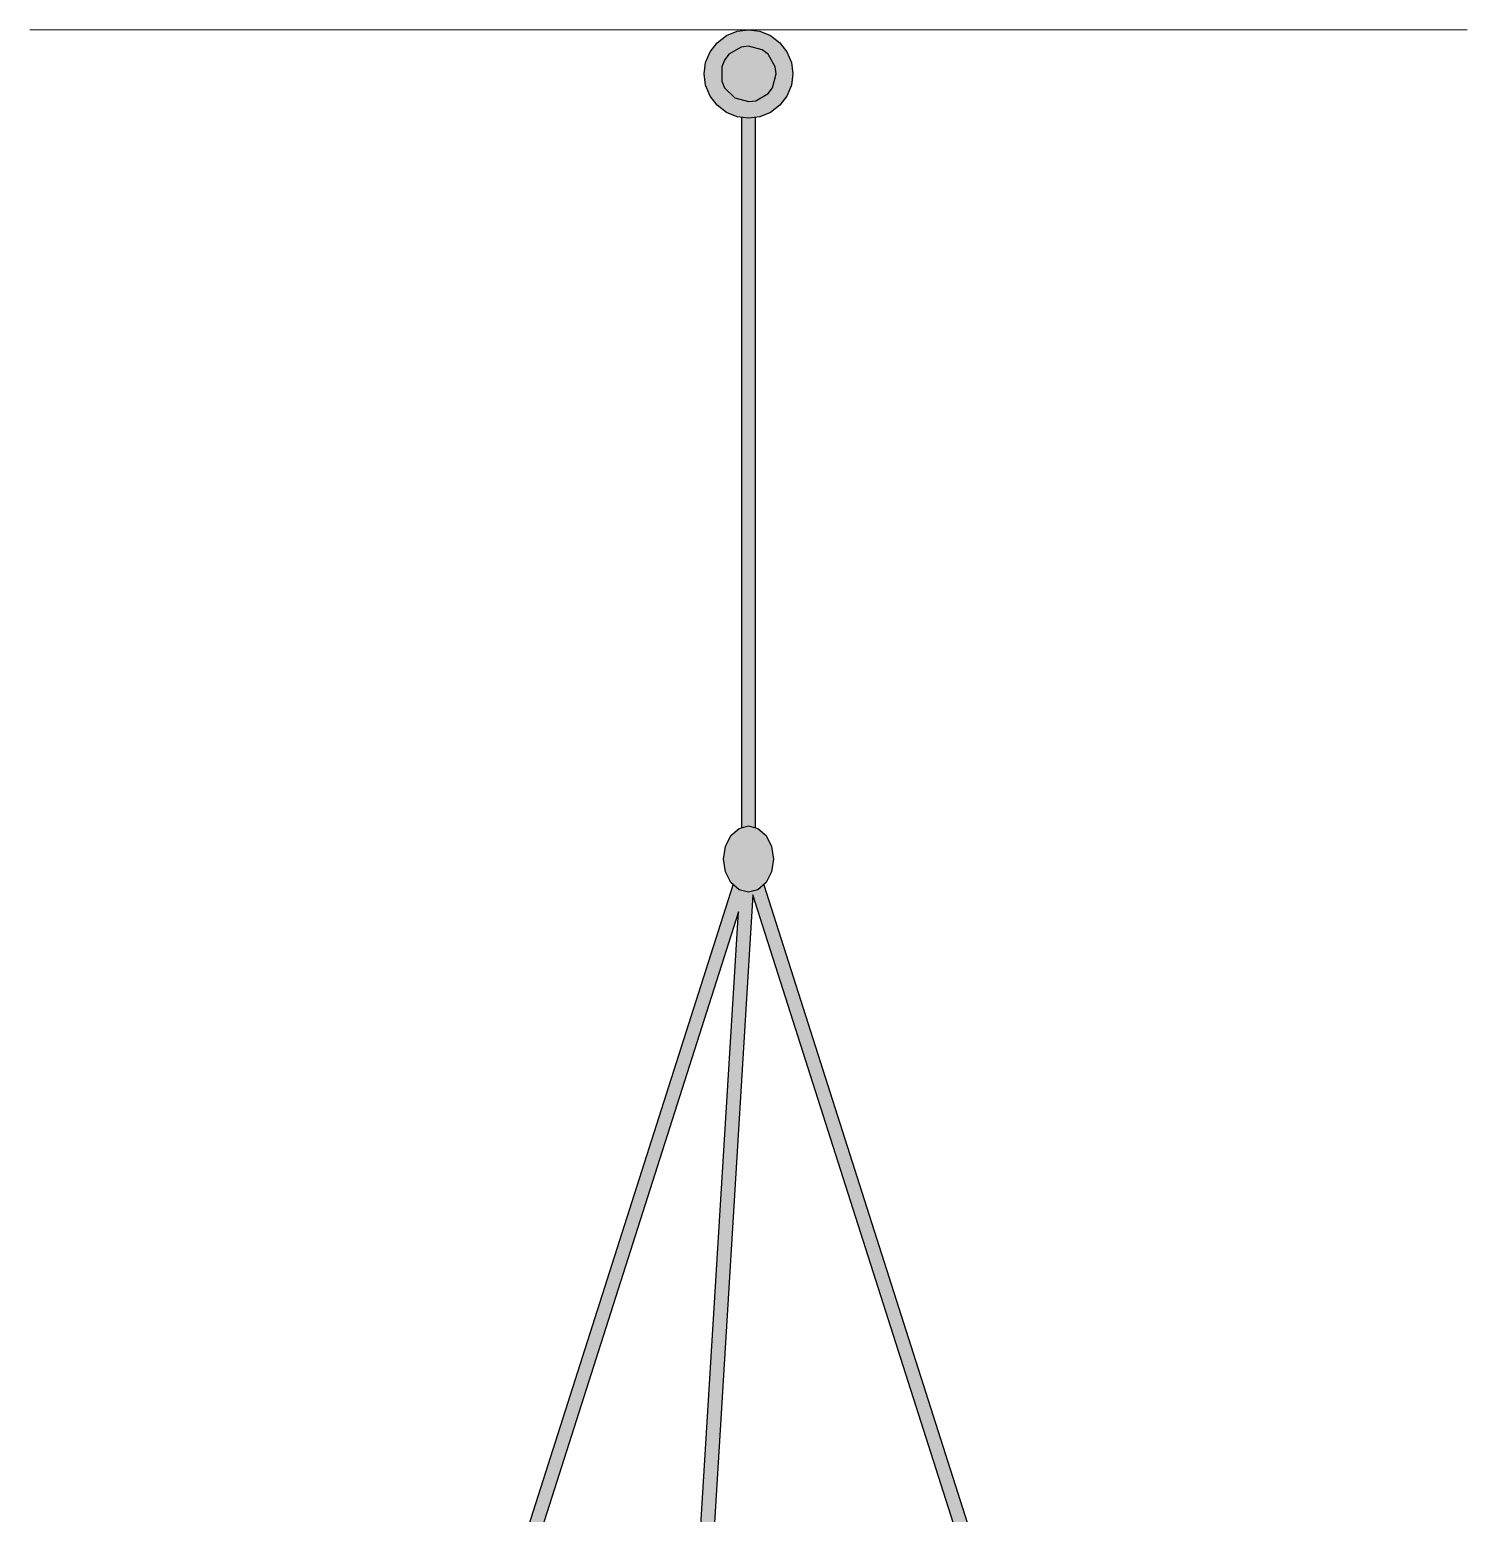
# Model space of a CAD drawing. Header units: centimetres. Extents: x 0 to 879, y -664 to 265.
# Drawn here: x 294 to 346, y -401.8 to -348.1 of the extents above; entities that cross this region are included whole.
import ezdxf

# ---------------------------------------------------------------- set-up
doc = ezdxf.new("R2010")
doc.units = ezdxf.units.CM
doc.layers.add('VEG-MACETA', color=25, linetype='Continuous', lineweight=25, true_color=0x745440)
doc.layers.add('VEG-TEXTO', color=47, linetype='Continuous', lineweight=18, true_color=0x464646)
doc.layers.add('VEG-RELLENO', color=253, linetype='Continuous', true_color=0x96c896)

# ---------------------------------------------------------------- blocks, each defined once
blk = doc.blocks.new('VEG_Pothos_colgante_ALZADO')
at = {"layer": 'VEG-RELLENO', "true_color": 0xaaaaaa}
h = blk.add_hatch(color=253, dxfattribs=at)
h.dxf.hatch_style = 1
h.paths.add_polyline_path([(1.55, -2.01), (1.39, -2.4), (1.13, -2.73), (0.8, -2.99), (0.41, -3.15), (0, -3.2), (-0.41, -3.15), (-0.8, -2.99), (-1.13, -2.73), (-1.39, -2.4), (-1.55, -2.01), (-1.6, -1.6), (-1.55, -1.19), (-1.39, -0.8), (-1.13, -0.47), (-0.8, -0.21), (-0.41, -0.05), (0, 0), (0.41, -0.05), (0.8, -0.21), (1.13, -0.47), (1.39, -0.8), (1.55, -1.19), (1.6, -1.6)])
h.paths.add_polyline_path([(0.97, -1.34), (0.71, -0.89), (0.5, -0.73), (0, -0.6), (-0.26, -0.63), (-0.71, -0.89), (-0.87, -1.1), (-0.97, -1.34), (-0.97, -1.86), (-0.87, -2.1), (-0.5, -2.47), (0, -2.6), (0.26, -2.57), (0.71, -2.31), (0.87, -2.1), (1, -1.6)], flags=0)
at = {"layer": 'VEG-RELLENO', "true_color": 0xeadcc2}
h = blk.add_hatch(color=254, dxfattribs=at)
h.dxf.hatch_style = 1
h.paths.add_polyline_path([(-0.24, -76.1), (-4.38, -71.95), (-4.14, -71.89), (-4.27, -71.39), (0, -75.66), (0.58, -75.08), (0.32, -76.02), (0.24, -76.1), (0.24, -79), (-0.24, -79)])
h.paths.add_polyline_path([(-2.83, -78.74), (-3.16, -78.34), (-3.61, -77.94), (-5.52, -72.19), (-5.04, -72.12)])
h.paths.add_polyline_path([(-8.62, -66.06), (-8.32, -65.63), (-7, -67.85), (-7.61, -67.76)])
h.paths.add_polyline_path([(-10.61, -62.72), (-10.63, -62.53), (-0.55, -30.93), (-0.34, -31.11), (0, -31.2), (0.34, -31.11), (0.55, -30.93), (10.49, -62.09), (10.24, -62.25), (10.22, -62.5), (10.37, -62.67), (10.63, -62.68), (7.41, -68.1), (7.28, -68.19), (7.28, -67.37), (10.14, -62.57), (0.16, -31.29), (-1.75, -62.5), (4.5, -68.29), (4.62, -68.58), (4.75, -68.52), (5.59, -69.3), (5.37, -69.74), (-1.94, -62.99), (-5.28, -69.17), (-5.61, -68.77), (-2.24, -62.53), (-0.36, -31.91), (-10.14, -62.57), (-9.89, -63), (-10.41, -63.05)])
h.paths.add_polyline_path([(-0.24, -3.17), (0.24, -3.17), (0.24, -28.86), (0, -28.8), (-0.24, -28.86)])
h.paths.add_polyline_path([(5.6, -71.95), (5.19, -71.68), (5.33, -71.26), (5.45, -71.6)])
h.paths.add_polyline_path([(3.35, -78.71), (3.07, -79.23), (2.92, -79.23), (2.81, -79.15), (2.77, -78.92), (3.51, -76.73), (4.05, -76.62)])
h.paths.add_polyline_path([(4.8, -71.54), (4.19, -71.47), (5.24, -70.42), (5.28, -71.06)])
h.paths.add_polyline_path([(6.65, -68.44), (6.61, -68.81), (6.44, -68.79)])
at = {"layer": 'VEG-RELLENO', "true_color": 0xd3c6af}
h = blk.add_hatch(color=9, dxfattribs=at)
h.dxf.hatch_style = 1
h.paths.add_polyline_path([(0.83, -30.46), (0.64, -30.85), (0.34, -31.11), (0, -31.2), (-0.34, -31.11), (-0.64, -30.85), (-0.83, -30.46), (-0.9, -30), (-0.83, -29.54), (-0.64, -29.15), (-0.34, -28.89), (0, -28.8), (0.34, -28.89), (0.64, -29.15), (0.83, -29.54), (0.9, -30)])
at = {"layer": 'VEG-MACETA'}
for points in [[(1.55, -2.01), (1.39, -2.4), (1.13, -2.73), (0.8, -2.99), (0.41, -3.15), (0, -3.2), (-0.41, -3.15), (-0.8, -2.99), (-1.13, -2.73), (-1.39, -2.4), (-1.55, -2.01), (-1.6, -1.6), (-1.55, -1.19), (-1.39, -0.8), (-1.13, -0.47), (-0.8, -0.21), (-0.41, -0.05), (0, 0), (0.41, -0.05), (0.8, -0.21), (1.13, -0.47), (1.39, -0.8), (1.55, -1.19), (1.6, -1.6)], [(0.97, -1.34), (0.71, -0.89), (0.5, -0.73), (0, -0.6), (-0.26, -0.63), (-0.71, -0.89), (-0.87, -1.1), (-0.97, -1.34), (-0.97, -1.86), (-0.87, -2.1), (-0.5, -2.47), (0, -2.6), (0.26, -2.57), (0.71, -2.31), (0.87, -2.1), (1, -1.6)], [(0.9, -30), (0.83, -30.46), (0.64, -30.85), (0.34, -31.11), (0, -31.2), (-0.34, -31.11), (-0.64, -30.85), (-0.83, -30.46), (-0.9, -30), (-0.83, -29.54), (-0.64, -29.15), (-0.34, -28.89), (0, -28.8), (0.34, -28.89), (0.64, -29.15), (0.83, -29.54)]]:
    blk.add_lwpolyline(points, close=True, dxfattribs=at)
for points in [[(-0.24, -28.86), (-0.24, -3.17)], [(0.24, -3.17), (0.24, -28.86)], [(-10.41, -63.05), (-10.62, -62.69), (-10.63, -62.53), (-0.55, -30.93)], [(0.55, -30.93), (10.49, -62.09)], [(7.28, -67.37), (10.14, -62.57), (0.16, -31.29), (-1.75, -62.5), (4.5, -68.29)], [(-5.61, -68.77), (-2.24, -62.53), (-0.36, -31.91), (-10.14, -62.57), (-9.89, -63)]]:
    blk.add_lwpolyline(points, dxfattribs=at)

msp = doc.modelspace()

# ---------------------------------------------------------------- linework, layer by layer
at = {"layer": 'VEG-TEXTO'}
msp.add_line((294, -348.112), (346, -348.112), dxfattribs=at)

# ---------------------------------------------------------------- block references
msp.add_blockref('VEG_Pothos_colgante_ALZADO', (320, -348.112))

doc.saveas('drawing.dxf')
